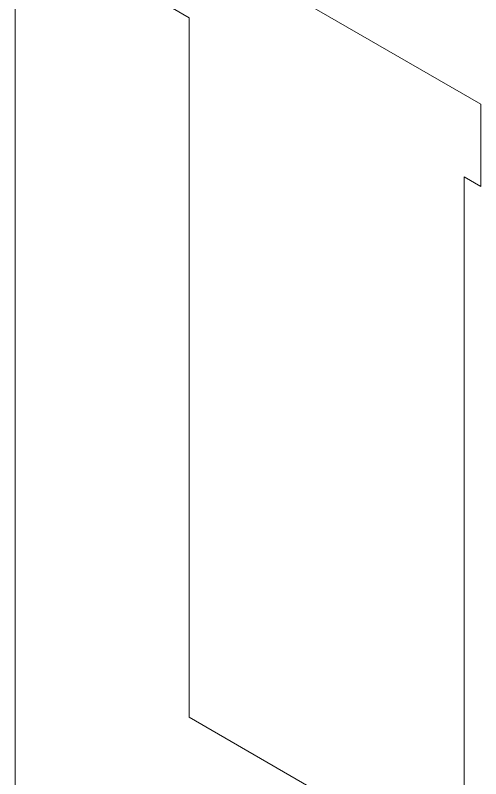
# Model space of a CAD drawing. Header units: inches. Extents: x 67248 to 85686, y -40174 to -31152.
# Drawn here: x 82432.67 to 82447.66, y -32942.82 to -32918.27 of the extents above; entities that cross this region are included whole.
import ezdxf

# ---------------------------------------------------------------- set-up
doc = ezdxf.new("R2010")
doc.units = ezdxf.units.IN
doc.header["$MEASUREMENT"] = 0

# ---------------------------------------------------------------- blocks, each defined once
blk = doc.blocks.new('ET200S')
at = {"lineweight": 0}
for p, q in [((42.434, 49.802), (42.434, -46.953)), ((47.12, 17.785), (56.312, 12.478)), ((47.12, 15.335), (47.615, 15.049)), ((47.615, -5.771), (47.615, 15.049)), ((56.312, 10.028), (56.312, 12.478)), ((55.817, 10.314), (56.312, 10.028)), ((55.817, -10.507), (55.817, 10.314)), ((47.615, -5.771), (55.817, -10.507))]:
    blk.add_line(p, q, dxfattribs=at)

msp = doc.modelspace()

# ---------------------------------------------------------------- block references
at = {"xscale": 1.08, "yscale": 1.08, "zscale": 1.08}
msp.add_blockref('ET200S', (82386.84, -32934.605, 0.332), dxfattribs=at)

doc.saveas('drawing.dxf')
